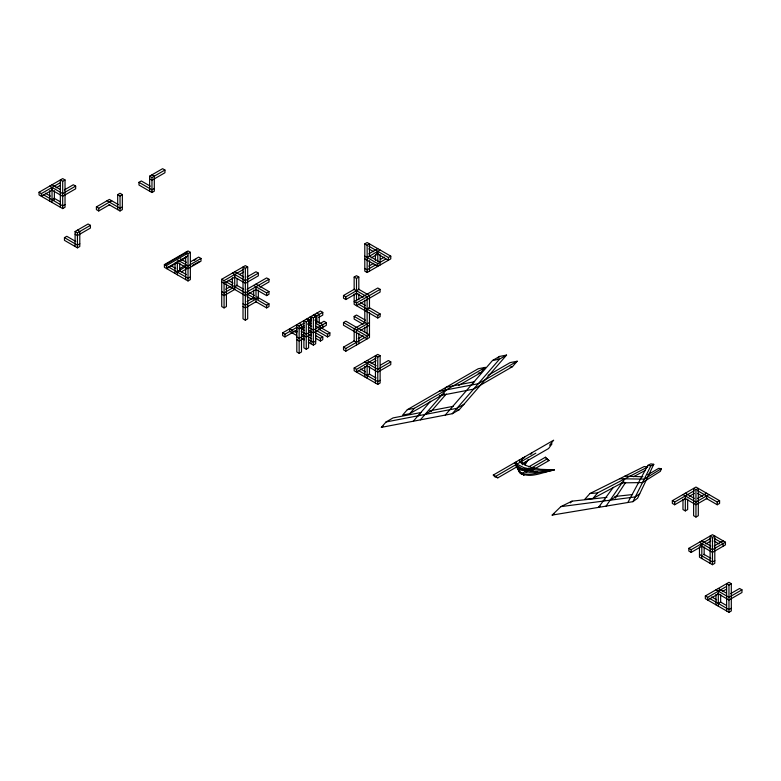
<?xml version="1.0" encoding="UTF-8"?>
<svg xmlns="http://www.w3.org/2000/svg" width="781" height="781" viewBox="0 0 781 781"><rect width="100%" height="100%" fill="white"/><g stroke="black" fill="none" stroke-linecap="round" stroke-linejoin="round"><path stroke-width="1.17" d="M515.968 463.816L515.948 464.773A4.823 3.934 -60 0 0 516.778 467.097L521.22 469.225L533.111 469.752L549.004 460.575L545.411 457.236L528.62 466.931M521.171 462.684L522.46 458.193L522.362 459.189M521.757 463.182L521.933 462.137M518.994 470.406A4.823 3.934 -60 0 0 519.775 472.759L524.119 474.936L521.845 473.442A19.115 15.61 0 0 1 517.442 468.483L515.938 464.666L516.485 461.649L516.485 462.577M516.153 462.772L516.485 461.649M521.552 463.299L521.288 461.581L522.46 458.193M647.537 474.897L658.666 468.356L661.361 468.698L660.375 471.324L642.48 482.57L621.266 482.883M524.217 464.675L525.34 462.157M525.017 465.046L528.21 459.453M627.846 502.515L647.791 465.408L650.866 463.855L653.775 464.314L637.589 498.239L632.913 501.666L552.167 515.079L560.846 506.635L572.024 501.158L606.896 497.351M632.913 501.666L650.866 465.837L653.775 464.314M615.311 498.132L625.63 482.443M606.056 506.127L624.849 478.821M552.011 443.842L548.584 448.519L521.933 463.914M613.329 487.334L598.519 507.377L600.404 506.234M523.602 458.476L524.939 456.768M549.59 445.238L553.651 440.191L493.289 475.033L494.861 476.84L497.829 477.826L516.505 467.048M592.877 498.522L597.553 492.928L647.742 466.979L644.208 466.54L589.977 493.504L584.696 499.391L592.877 498.522L623.931 481.867M530.807 454.317L532.359 452.482M445.238 415.072L492.508 360.5L499.528 356.439L506.557 355.091L459.287 409.664L452.267 413.725L381.362 427.373L386.048 421.965L393.077 417.903L421.408 412.446M458.467 385.56L480.579 372.791L485.265 367.382L478.236 368.739L407.34 409.664L402.654 415.072L409.683 413.725L444.438 393.663M409.683 413.725L414.369 408.317L485.265 367.382M413.305 421.223L430.624 401.229M444.731 388.987L446.302 387.171L474.643 381.724M420.324 419.866L446.302 389.875M431.288 411.265L446.244 394.005M497.956 358.264L499.528 356.439M452.267 413.725L499.528 359.143L506.557 355.091M439.312 395.733L473.559 389.143L512.521 366.64L517.198 361.232L510.178 362.589L488.057 375.358M570.364 502.847L572.024 501.158M639.717 493.777L635.295 496.911L560.846 506.635M610.137 500.201L616.521 496.306M661.361 468.698L644.208 479.114L619.665 478.743M603.157 501.109L605.148 499.938M39.05 192.243L62.685 178.595L65.028 179.952L65.028 207.238L62.685 208.595L39.05 194.947L39.05 192.243L41.393 193.59L60.03 182.832M60.342 207.238L60.342 179.952L62.685 181.299L65.028 179.952M52.386 189.959L41.393 196.295L41.393 193.59M56.037 187.85L60.03 185.536M64.335 189.939L73.326 184.746L75.669 186.093L75.669 188.797L62.685 196.295L51.692 189.959M52.034 199.741L54.377 198.394M75.669 186.093L62.685 193.59L49.691 186.093M65.028 204.534L62.685 205.891L43.043 194.547M109.721 204.622L98.738 210.968L96.395 209.611L96.395 206.906L109.379 199.409L118.37 204.602M117.687 209.611L117.687 194.615L120.03 193.268L122.363 194.615L122.363 209.611L120.03 210.968L109.037 204.622M151.963 174.827L154.306 176.184L154.306 191.179L151.963 192.526L138.969 185.029L138.969 182.324L141.312 180.977L150.303 186.161M149.62 191.179L149.62 176.184L162.604 168.686L164.947 170.033L164.947 172.738L151.963 180.235L149.62 178.888M96.395 206.906L98.738 208.263L111.722 200.766M117.687 194.615L120.03 195.972L122.363 194.615M149.62 176.184L151.963 177.531L164.947 170.033M77.446 230.141L79.789 231.498L79.789 246.493L77.446 247.841L64.452 240.343L64.452 237.639L66.795 236.292L75.786 241.485M75.103 246.493L75.103 231.498L88.087 224.001L90.43 225.348L90.43 228.052L77.446 235.55L75.103 234.202M75.103 231.498L77.446 232.845L90.43 225.348M122.363 206.906L120.03 208.263L107.036 200.766M154.306 188.475L151.963 189.822L138.969 182.324M79.789 243.789L77.446 245.136L64.452 237.639M164.381 264.603L188.016 250.955L190.359 252.312L190.359 279.598L188.016 280.955L164.381 267.307L164.381 264.603L166.724 265.95L166.724 268.654L177.717 262.318M165.953 264.31L187.245 252.009M165.953 265.833L187.245 253.542M185.673 254.616L185.673 252.312L188.016 253.659L190.359 252.312M167.485 267.6L187.762 255.895M181.368 260.21L186.356 257.32M190.662 261.713L198.657 257.105L201 258.452L201 261.157L188.016 268.654L177.023 262.318M179.64 268.693L184.716 265.765M193.834 260.503L195.865 259.331M176.604 271.983L185.732 266.712M177.365 272.1L178.927 271.202M201 258.452L188.016 265.95L178.019 260.19M181.172 271.993L186.239 269.064M192.331 265.55L199.419 261.459M190.359 276.894L188.016 278.251L168.374 266.907M226.412 283.884L226.412 306.562L224.069 307.909L221.726 306.562L221.726 279.266L245.351 265.628L247.694 266.975L247.694 318.853L245.351 320.2L243.018 318.853L243.018 266.975L245.351 268.332L247.694 266.975M221.726 279.266L224.069 280.623L243.701 269.289M224.069 283.327L235.052 276.982M239.708 274.297L243.701 271.993M225.719 289.253L230.717 286.373M247.011 276.962L256.002 271.768L258.345 273.125L258.345 275.83L245.351 283.327L234.368 276.982M233.06 287.72L224.069 292.914L221.726 291.567M234.71 286.764L237.053 285.416M258.345 273.125L245.351 280.623L232.367 273.125M235.052 289.273L224.069 295.618L221.726 294.271M247.011 289.253L266.643 277.919L268.986 279.266L268.986 281.97L259.995 287.164M268.986 279.266L245.351 292.914L225.719 281.58M256.344 289.273L245.351 295.618L221.726 281.97M247.011 301.544L254.001 297.512M258.345 297.707L245.351 305.205L243.018 303.858M253.659 285.416L266.643 292.914L268.986 291.567L268.986 294.271L266.643 295.618L255.66 289.273M256.344 301.564L245.351 307.909L243.018 306.562M364.795 243.867L367.138 242.52L390.773 256.158L390.773 258.862L367.138 272.51L364.795 271.153L364.795 243.867L367.138 245.224L369.481 243.867L369.481 256.558M247.011 293.871L266.643 305.205L268.986 303.858L268.986 306.562L266.643 307.909L255.66 301.564M368.788 253.854L377.779 248.661M367.138 257.515L380.122 250.018M371.131 257.906L378.131 253.874M368.788 266.145L373.787 263.265M380.435 259.419L384.428 257.115M354.154 289.741L354.154 277.06L356.497 275.703L358.83 277.06L358.83 289.741M376.13 264.613L367.138 269.806L364.795 268.449M364.795 256.158L377.779 263.656L385.775 259.048M368.788 246.171L388.43 257.515L390.773 256.158M354.154 277.06L356.497 278.407L358.83 277.06M356.839 293.207L345.846 299.553L343.503 298.196L343.503 295.491L354.496 289.146M297.044 329.943L284.958 336.923L282.615 335.566L282.615 332.862L320.444 311.023L322.778 312.38L322.778 315.085L318.785 317.389M343.503 295.491L345.846 296.848L358.83 289.351M282.615 332.862L284.958 334.219L289.956 331.329M296.702 335.508L289.712 331.466L289.712 328.762L292.055 330.119L297.044 327.239M299.152 323.314L301.495 324.671L301.495 351.958L299.152 353.305L296.809 351.958L296.809 324.671L299.152 326.019L304.141 323.139M306.25 319.214L308.593 320.571L308.593 347.857L306.25 349.214L303.907 347.857L303.907 320.571L306.25 321.918L311.355 318.97M311.004 343.767L311.004 316.471L313.347 317.828L315.69 316.471L315.69 343.767L313.347 345.114L308.349 342.234M314.548 316.735L314.548 314.421L316.891 315.778L322.778 312.38M304.141 325.843L299.152 328.723L296.809 327.376M308.144 323.529L310.135 322.377M319.995 323.578L323.988 321.264L326.331 322.621L326.331 325.326L313.347 332.823L308.349 329.943M356.497 302.989L380.122 289.351L380.122 292.055L356.497 305.693L356.497 302.989L354.154 301.642L377.779 287.994L380.122 289.351M304.141 335.43L299.152 338.31L296.809 336.962M311.238 331.329L306.25 334.219L301.251 331.329M319.341 326.653L313.347 330.119L308.349 327.239M315.446 323.139L320.444 326.019L326.331 322.621M304.141 338.134L299.152 341.014L296.809 339.667M311.238 334.034L306.25 336.923L301.251 334.034M343.503 322.533L345.846 321.186L369.481 334.834L367.138 336.181L343.503 322.533L343.503 325.238L367.138 338.886L367.138 336.181M363.145 324.291L354.154 319.097L354.154 316.393L356.497 315.036L365.488 320.23M367.138 309.139L369.481 307.782M315.69 341.063L313.347 342.41L308.349 339.53M315.446 335.43L320.444 338.31L322.778 336.962L322.778 339.667L320.444 341.014L315.446 338.134M318.55 329.026L327.542 334.219L329.875 332.862L329.875 335.566L327.542 336.923L316.549 330.578M365.137 322.338L354.154 328.684L354.154 341.375M358.147 303.946L377.779 315.29L380.122 313.933L380.122 316.637L377.779 317.994L354.154 304.346L354.154 293.959M369.481 322.533L356.497 330.031L356.497 345.036M360.49 330.431L369.481 325.238M369.481 312.556L369.481 337.538L345.846 351.177L343.503 349.829L343.503 347.125L354.496 340.78M358.147 338.671L363.145 335.781M343.503 347.125L345.846 348.472L365.488 337.138M354.154 368.017L377.779 354.379L380.122 355.726L380.122 383.012L377.779 384.369L354.154 370.721L354.154 368.017L356.497 369.374L376.13 358.03M375.436 383.012L375.436 355.726L377.779 357.083L380.122 355.726M367.48 365.733L356.497 372.078L356.497 369.374M371.131 363.624L376.13 360.734M380.435 365.137L388.43 360.519L390.773 361.876L390.773 364.581L377.779 372.078L366.797 365.733M367.138 375.515L369.481 374.167M390.773 361.876L377.779 369.374L364.795 361.876M380.122 380.308L377.779 381.665L358.147 370.331M381.362 427.373L383.373 426.211M417.991 415.814L419.993 414.652M471.216 385.082L473.315 383.871M425.01 414.457L432.039 410.406M517.198 361.232L478.236 383.735L439.273 391.232M463.973 404.255L456.944 408.317L386.048 421.965M493.289 475.033L495.632 476.39L515.733 464.783M516.924 464.09L523.797 467.624L533.111 469.752C527.526 471.646 521.913 469.049 517.491 465.749A18.998 15.513 0 0 1 514.581 462.742L516.924 464.09L520.829 461.844L525.945 465.447L532.915 467.985L535.249 468.512L531.929 467.721L540.54 469.313L552.665 469.811M521.503 461.454L535.825 453.185M525.281 468.864L524.246 469.459L530.846 471.265L544.904 472.525M517.598 468.502L519.521 472.075L521.923 473.501L525.828 471.246L527.087 472.329A19.115 15.61 0 0 1 524.656 469.947M528.171 469.889L527.243 470.426L524.246 469.459C533.999 469.176 543.81 471.402 553.651 470.182C543.088 471.783 529.059 479.661 519.58 472.144C530.221 477.884 542.551 469.937 553.651 470.182M529.469 469.147L547.12 458.955M685.659 498.415L674.677 504.76L672.334 503.413L672.334 500.709L695.959 487.061L719.594 500.709L719.594 503.413L717.251 504.76L706.268 498.415M672.334 500.709L674.677 502.056L694.309 490.722M695.959 489.765L698.302 488.418L698.302 515.704L695.959 517.051L693.616 515.704L693.616 488.418L695.959 489.765L695.959 517.051M689.311 496.306L694.309 493.426M697.618 498.395L706.61 493.211M708.953 494.558L695.959 502.056L682.975 494.558M682.975 499.176L682.975 509.554L685.318 510.911L687.661 509.554L687.661 499.176M706.951 498.415L695.959 504.76L684.976 498.415M697.618 490.722L717.251 502.056L719.594 500.709M702.158 546.046L691.175 552.392L688.832 551.044L688.832 548.34L712.467 534.692L725.451 542.19L725.451 544.894L712.467 552.392L700.479 545.47M688.832 548.34L691.175 549.687L710.808 538.353M710.124 563.335L710.124 536.049L712.467 537.396L714.8 536.049L714.8 563.335L712.467 564.683L699.473 557.185L699.473 546.807M705.809 543.937L710.808 541.057M714.117 546.026L723.108 540.842M725.451 542.19L712.467 549.687L699.473 542.19M714.8 560.631L712.467 561.978L699.473 554.481M705.331 595.971L728.966 582.323L731.309 583.68L731.309 610.967L728.966 612.314L705.331 598.676L705.331 595.971L707.674 597.319L726.31 586.56M726.623 610.967L726.623 583.68L728.966 585.028L731.309 583.68M718.657 593.677L707.674 600.023L707.674 597.319M722.318 591.568L726.31 589.264M730.616 593.658L739.607 588.474L741.95 589.821L741.95 592.525L728.966 600.023L717.973 593.677M718.315 603.469L720.658 602.112M741.95 589.821L728.966 597.319L715.972 589.821M731.309 608.262L728.966 609.61L709.324 598.275M633.596 476.693L645.126 470.504M552.167 515.079L554.237 514.025M551.396 470.543L554.354 469.771L546.856 470.465M549.717 470.904L554.354 469.771M545.948 471.822L547.715 471.421M492.508 360.5L499.528 359.143M478.236 373.24L480.579 372.791M510.178 367.099L512.521 366.64M407.34 409.664L414.369 408.317M429.677 410.865L453.351 406.305M456.934 410.123L459.287 409.664M533.111 469.752C527.946 470.123 518.818 472.69 516.534 466.198M614.872 496.482L632.62 494.549M537.435 472.154L529.098 472.28L524.568 470.201M589.977 493.504L597.553 492.928M624.849 476.166L642.919 476.8M647.791 465.408L650.866 465.837M368.788 248.875L373.787 251.765M376.442 253.298L388.43 260.219L388.43 257.515M369.14 255.963L380.122 262.309M364.795 258.862L377.779 266.36L377.779 263.656M358.489 289.146L369.481 295.491L369.481 308.183M354.154 289.351L367.138 296.848L367.138 334.268M356.146 293.207L363.145 297.249M697.618 493.426L702.607 496.306M360.49 302.598L365.488 305.478M369.14 307.587L380.122 313.933M685.318 493.211L694.309 498.395M364.795 310.242L367.138 311.599M354.154 316.393L367.138 323.89M714.117 538.353L723.108 543.547L723.108 546.251M714.117 541.057L719.116 543.937M316.891 313.074L319.234 314.421L319.234 323.656M313.347 315.124L315.69 316.471M701.816 540.842L710.808 546.026M234.71 271.768L243.701 276.962M256.002 284.059L268.986 291.567M354.154 340.975L356.497 342.332M309.793 317.174L311.355 318.072M314.792 320.054L322.778 324.671L322.778 327.376M307.45 318.521L311.453 320.825M320.884 327.669L329.875 332.862M549.004 460.575L546.661 459.218L545.411 457.236M309.452 322.377L311.453 323.529M315.446 325.843L320.444 328.723L320.444 326.019M307.694 324.154L311.687 326.458M703.818 554.285L710.808 558.317M228.062 280.223L233.06 283.113M236.711 285.221L243.701 289.253M249.354 292.514L254.342 295.403M256.998 296.936L268.986 303.858M367.138 360.519L376.13 365.713M314.792 332.345L322.778 336.962M302.354 326.478L304.356 327.63M247.011 296.575L252.009 299.455M52.034 184.746L60.03 189.363M180.362 258.833L186.356 262.299M300.597 328.245L304.59 330.558M309.452 334.668L311.453 335.83M307.694 336.445L311.687 338.749M295.257 330.578L297.258 331.73M360.49 368.974L365.488 371.854M369.14 373.962L376.13 378.004M293.705 331.076L296.702 332.804M302.354 338.769L304.356 339.92M45.386 193.2L50.384 196.08M54.035 198.189L60.03 201.654M171.722 266.136L175.715 268.439M180.362 271.124L186.356 274.59M718.315 588.474L726.31 593.082M711.667 596.928L716.665 599.808M720.316 601.917L726.31 605.373M521.923 473.501L524.119 474.936L521.152 473.95A18.998 15.513 0 0 1 518.643 470.709L518.477 469.869M495.632 476.39L497.829 477.826M525.828 471.246L524.51 470.133M525.369 471.509L526.033 472.066M525.301 471.441L525.955 472.007M520.829 461.844L519.121 460.126L519.521 460.829A19.037 15.542 0 0 0 520.937 462.821M515.938 464.666L516.69 466.931M517.09 466.921L517.325 467.721M521.288 461.581L521.581 463.211M522.538 464.715L522.323 462.957M728.966 585.028L728.966 612.314M720.658 594.439L720.658 602.512M718.315 591.178L718.315 606.173M717.251 502.056L717.251 504.76M715.972 594.439L715.972 604.816M712.467 537.396L712.467 564.683M706.61 495.915L706.61 498.62M704.159 546.807L704.159 554.881M701.816 543.547L701.816 558.542M691.175 549.687L691.175 552.392M685.318 495.915L685.318 510.911M674.677 502.056L674.677 504.76M380.122 254.626L380.122 265.013M377.779 251.365L377.779 261.752M377.779 315.29L377.779 317.994M377.779 357.083L377.779 384.369M375.436 254.626L375.436 260.395M369.481 260.776L369.481 271.153M369.481 366.484L369.481 374.558M367.138 245.224L367.138 272.51M367.138 363.224L367.138 378.219M364.795 300.109L364.795 322.934M364.795 327.151L364.795 331.769M364.795 366.484L364.795 376.872M358.83 293.959L358.83 299.728M358.83 333.302L358.83 343.679M356.497 278.407L356.497 301.085M345.846 296.848L345.846 299.553M345.846 348.472L345.846 351.177M327.542 334.219L327.542 336.923M320.444 338.31L320.444 341.014M316.891 315.778L316.891 322.699M313.347 317.828L313.347 345.114M309.793 319.878L309.793 325.638M306.25 321.918L306.25 349.214M302.696 326.282L302.696 329.738M299.152 326.019L299.152 353.305M292.055 330.119L292.055 332.823M284.958 334.219L284.958 336.923M266.643 292.914L266.643 295.618M266.643 305.205L266.643 307.909M258.345 290.034L258.345 299.26M256.002 286.764L256.002 301.769M253.659 290.034L253.659 299.26M245.351 268.332L245.351 320.2M237.053 278.895L237.053 285.817M234.71 274.473L234.71 289.468M232.367 277.733L232.367 288.121M224.069 280.623L224.069 307.909M188.016 253.659L188.016 280.955M185.673 256.92L185.673 279.598M179.708 263.07L179.708 271.144M177.365 260.961L177.365 274.805M175.022 263.07L175.022 273.448M151.963 177.531L151.963 192.526M120.03 195.972L120.03 210.968M98.738 208.263L98.738 210.968M77.446 232.845L77.446 247.841M62.685 181.299L62.685 208.595M54.377 190.71L54.377 199.936M52.034 187.45L52.034 202.445M49.691 190.71L49.691 201.098"/></g></svg>
